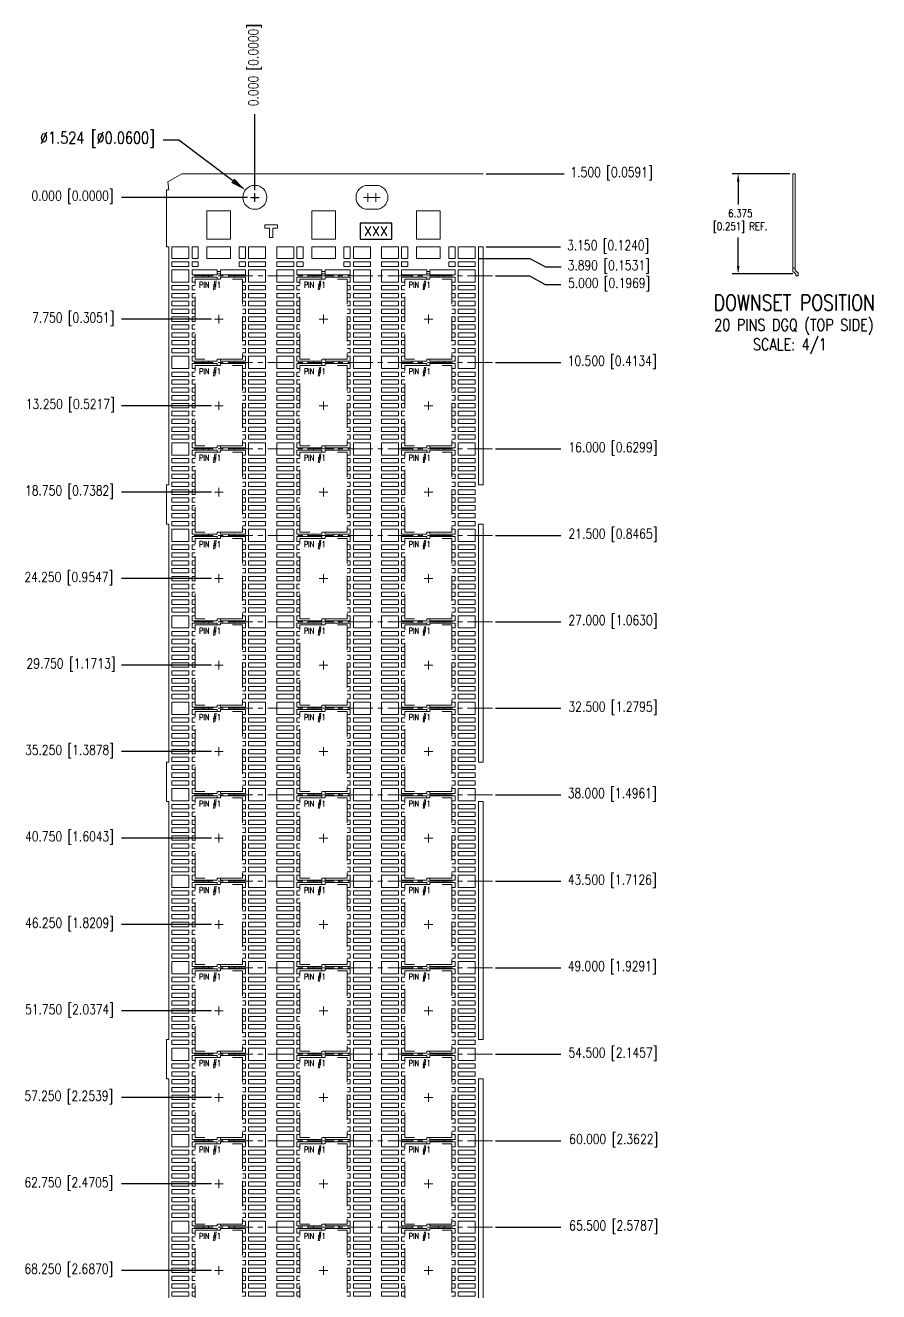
# Model space of a CAD drawing. Extents: x 55 to 548, y 49 to 535.
# Drawn here: x 54.8 to 272, y 212.5 to 534.7 of the extents above; entities that cross this region are included whole.
import ezdxf
from ezdxf.enums import TextEntityAlignment as Align

# ---------------------------------------------------------------- set-up
doc = ezdxf.new("R2010")
doc.units = 0
doc.header["$LTSCALE"] = 25.4
doc.header["$MEASUREMENT"] = 0
for name, pattern in [('CENTERX2', [4, 2.5, -0.5, 0.5, -0.5]), ('HIDDEN', [0.375, 0.25, -0.125]), ('PHANTOM2', [1.25, 0.625, -0.125, 0.125, -0.125, 0.125, -0.125])]:
    doc.linetypes.add(name, pattern=pattern)
for name, color, linetype, lineweight in [('SH-03_CENTER', 2, 'CENTERX2', 5), ('SH-03_DIM', 4, 'Continuous', 5), ('SH-03_NOTES', 3, 'Continuous', 5), ('SH-03_OBJECT', 7, 'Continuous', 5), ('SH-03_PKG', 5, 'HIDDEN', 5)]:
    doc.layers.add(name, color=color, linetype=linetype, lineweight=lineweight)
doc.layers.add('SH-03_MISC', color=6, linetype='PHANTOM2')
doc.styles.add('COMPLEX', font='COMPLEX', dxfattribs={"width": 0.8})
doc.styles.add('SIMPLEX', font='SIMPLEX.shx', dxfattribs={"width": 0.8})
doc.styles.get("Standard").update_dxf_attribs({"font": 'simplex.shx', "width": 0.82})
doc.dimstyles.get("Standard").update_dxf_attribs({"dimtxt": 3, "dimasz": 4, "dimexe": 1.5, "dimexo": 0.75, "dimgap": 1, "dimtad": 0, "dimdec": 3, "dimlfac": 0.25, "dimzin": 0, "dimdsep": 46, "dimtxsty": 'SIMPLEX', "dimcen": 0.5, "dimadec": 0, "dimazin": 0, "dimtp": 0.025, "dimtfac": 1, "dimtdec": 3, "dimtofl": 0, "dimtmove": 0, "dimatfit": 3, "dimfxl": 1, "dimtolj": 1, "dimtzin": 0, "dimarcsym": 0})

# ---------------------------------------------------------------- blocks, each defined once
blk = doc.blocks.new('*U50')
at = {"layer": 'SH-03_CENTER', "ltscale": 0.1}
blk.add_line((37.95, 0), (-37.95, 0), dxfattribs=at)
blk = doc.blocks.new('*U51')
at = {"layer": 'SH-03_CENTER', "color": 0, "linetype": 'ByBlock', "lineweight": -2, "transparency": 16777216}
for p in [(0, 330), (0, 308), (0, 286), (0, 264), (0, 242), (0, 220), (0, 198), (0, 176), (0, 154), (0, 132), (0, 110), (0, 88), (0, 66), (0, 44), (0, 22), (0, 0)]:
    blk.add_blockref('*U50', p, dxfattribs=at)
blk = doc.blocks.new('*D52')
at = {"layer": 'Defpoints', "color": 0, "transparency": 16777216}
for p in [(110.85, 492.79), (115.71, 489.11)]:
    blk.add_point(p, dxfattribs=at)
at = {"layer": 'SH-03_DIM', "color": 0, "lineweight": -2, "transparency": 16777216}
for p, q in [((89.91, 505.61), (93.91, 505.61)), ((93.91, 505.61), (107.66, 495.2)), ((112.28, 490.95), (114.28, 490.95)), ((113.28, 489.95), (113.28, 491.95))]:
    blk.add_line(p, q, dxfattribs=at)
at = {"layer": 'SH-03_DIM', "color": 0, "transparency": 16777216}
blk.add_solid([(108.06, 495.74), (107.25, 494.67), (110.85, 492.79)], dxfattribs=at)
at = {"layer": 'SH-03_DIM', "color": 0, "transparency": 16777216, "insert": (73.19, 505.61), "char_height": 3, "attachment_point": 5, "style": 'SIMPLEX'}
blk.add_mtext('\\A1;∅1.524 [∅0.0600]', dxfattribs=at)
blk = doc.blocks.new('*D53')
at = {"layer": 'Defpoints', "color": 0, "ltscale": 5, "transparency": 16777216}
for p in [(113.28, 490.95), (171.35, 478.35), (191.07, 478.35)]:
    blk.add_point(p, dxfattribs=at)
at = {"layer": 'SH-03_DIM', "color": 0, "lineweight": -2, "ltscale": 5, "transparency": 16777216}
blk.add_line((172.1, 478.35), (191.07, 478.35), dxfattribs=at)
at = {"layer": 'SH-03_DIM', "color": 0, "ltscale": 5, "transparency": 16777216, "insert": (203.17, 478.35), "char_height": 2.5, "attachment_point": 5, "style": 'SIMPLEX'}
blk.add_mtext('\\A1;3.150 [0.1240]', dxfattribs=at)
blk = doc.blocks.new('*D54')
at = {"layer": 'Defpoints', "color": 0, "ltscale": 5, "transparency": 16777216}
for p in [(171.35, 496.95), (191.96, 496.95), (113.28, 490.95)]:
    blk.add_point(p, dxfattribs=at)
at = {"layer": 'SH-03_DIM', "color": 0, "lineweight": -2, "ltscale": 5, "transparency": 16777216}
blk.add_line((172.1, 496.95), (191.96, 496.95), dxfattribs=at)
at = {"layer": 'SH-03_DIM', "color": 0, "ltscale": 5, "transparency": 16777216, "insert": (204.05, 496.95), "char_height": 2.5, "attachment_point": 5, "style": 'SIMPLEX'}
blk.add_mtext('\\A1;1.500 [0.0591]', dxfattribs=at)
blk = doc.blocks.new('*D55')
at = {"layer": 'Defpoints', "color": 0, "ltscale": 5, "transparency": 16777216}
for p in [(113.28, 512.12), (113.28, 492.06), (113.28, 490.95)]:
    blk.add_point(p, dxfattribs=at)
at = {"layer": 'SH-03_DIM', "color": 0, "lineweight": -2, "ltscale": 5, "transparency": 16777216}
blk.add_line((113.28, 492.81), (113.28, 512.12), dxfattribs=at)
at = {"layer": 'SH-03_DIM', "color": 0, "ltscale": 5, "transparency": 16777216, "insert": (113.28, 524.6), "char_height": 2.5, "attachment_point": 5, "rotation": 90, "style": 'SIMPLEX'}
blk.add_mtext('\\A1;0.000 [0.0000]', dxfattribs=at)
blk = doc.blocks.new('*D56')
at = {"layer": 'Defpoints', "color": 0, "ltscale": 5, "transparency": 16777216}
for p in [(113.28, 490.95), (171.35, 135.55), (191.96, 135.55)]:
    blk.add_point(p, dxfattribs=at)
at = {"layer": 'SH-03_DIM', "color": 0, "lineweight": -2, "ltscale": 5, "transparency": 16777216}
blk.add_line((172.1, 135.55), (191.96, 135.55), dxfattribs=at)
at = {"layer": 'SH-03_DIM', "color": 0, "ltscale": 5, "transparency": 16777216, "insert": (205.39, 135.55), "char_height": 2.5, "attachment_point": 5, "style": 'SIMPLEX'}
blk.add_mtext('\\A1;88.850 [3.4980]', dxfattribs=at)
blk = doc.blocks.new('*D57')
at = {"layer": 'Defpoints', "color": 0, "ltscale": 5, "transparency": 16777216}
for p in [(113.28, 490.95), (117.41, 121.85), (117.41, 105.39)]:
    blk.add_point(p, dxfattribs=at)
at = {"layer": 'SH-03_DIM', "color": 0, "lineweight": -2, "ltscale": 5, "transparency": 16777216}
blk.add_line((117.41, 121.1), (117.41, 105.39), dxfattribs=at)
at = {"layer": 'SH-03_DIM', "color": 0, "ltscale": 5, "transparency": 16777216, "insert": (117.41, 93.11), "char_height": 2.5, "attachment_point": 5, "rotation": 90, "style": 'SIMPLEX'}
blk.add_mtext('\\A1;1.034 [0.0407]', dxfattribs=at)
blk = doc.blocks.new('*D58')
at = {"layer": 'Defpoints', "color": 0, "ltscale": 5, "transparency": 16777216}
for p in [(113.28, 490.95), (170.75, 121.85), (170.75, 105.39)]:
    blk.add_point(p, dxfattribs=at)
at = {"layer": 'SH-03_DIM', "color": 0, "lineweight": -2, "ltscale": 5, "transparency": 16777216}
blk.add_line((170.75, 121.1), (170.75, 105.39), dxfattribs=at)
at = {"layer": 'SH-03_DIM', "color": 0, "ltscale": 5, "transparency": 16777216, "insert": (170.75, 92.15), "char_height": 2.5, "attachment_point": 5, "rotation": 90, "style": 'SIMPLEX'}
blk.add_mtext('\\A1;14.368 [0.5656]', dxfattribs=at)
blk = doc.blocks.new('*D59')
at = {"layer": 'Defpoints', "color": 0, "ltscale": 5, "transparency": 16777216}
for p in [(113.28, 490.95), (79.33, 122.95), (116.31, 122.95)]:
    blk.add_point(p, dxfattribs=at)
at = {"layer": 'SH-03_DIM', "color": 0, "lineweight": -2, "ltscale": 5, "transparency": 16777216}
blk.add_line((115.56, 122.95), (79.33, 122.95), dxfattribs=at)
at = {"layer": 'SH-03_DIM', "color": 0, "ltscale": 5, "transparency": 16777216, "insert": (65.91, 122.95), "char_height": 2.5, "attachment_point": 5, "style": 'SIMPLEX'}
blk.add_mtext('\\A1;92.000 [3.6220]', dxfattribs=at)
blk = doc.blocks.new('*D60')
at = {"layer": 'Defpoints', "color": 0, "ltscale": 5, "transparency": 16777216}
for p in [(79.33, 490.95), (112.17, 490.95), (113.28, 490.95)]:
    blk.add_point(p, dxfattribs=at)
at = {"layer": 'SH-03_DIM', "color": 0, "lineweight": -2, "ltscale": 5, "transparency": 16777216}
blk.add_line((111.42, 490.95), (79.33, 490.95), dxfattribs=at)
at = {"layer": 'SH-03_DIM', "color": 0, "ltscale": 5, "transparency": 16777216, "insert": (66.86, 490.95), "char_height": 2.5, "attachment_point": 5, "style": 'SIMPLEX'}
blk.add_mtext('\\A1;0.000 [0.0000]', dxfattribs=at)
blk = doc.blocks.new('*D61')
at = {"layer": 'Defpoints', "color": 0, "ltscale": 5, "transparency": 16777216}
for p in [(113.28, 490.95), (144.08, 121.85), (144.08, 105.39)]:
    blk.add_point(p, dxfattribs=at)
at = {"layer": 'SH-03_DIM', "color": 0, "lineweight": -2, "ltscale": 5, "transparency": 16777216}
blk.add_line((144.08, 121.1), (144.08, 105.39), dxfattribs=at)
at = {"layer": 'SH-03_DIM', "color": 0, "ltscale": 5, "transparency": 16777216, "insert": (144.08, 93.11), "char_height": 2.5, "attachment_point": 5, "rotation": 90, "style": 'SIMPLEX'}
blk.add_mtext('\\A1;7.701 [0.3032]', dxfattribs=at)
blk = doc.blocks.new('*D62')
at = {"layer": 'Defpoints', "color": 0, "ltscale": 5, "transparency": 16777216}
for p in [(113.28, 490.95), (169.35, 475.39), (191.22, 473.25)]:
    blk.add_point(p, dxfattribs=at)
at = {"layer": 'SH-03_DIM', "color": 0, "lineweight": -2, "ltscale": 5, "transparency": 16777216}
for p, q in [((170.1, 475.39), (183.22, 475.39)), ((183.22, 475.39), (187.22, 473.25)), ((187.22, 473.25), (191.22, 473.25))]:
    blk.add_line(p, q, dxfattribs=at)
at = {"layer": 'SH-03_DIM', "color": 0, "ltscale": 5, "transparency": 16777216, "insert": (203.31, 473.25), "char_height": 2.5, "attachment_point": 5, "style": 'SIMPLEX'}
blk.add_mtext('\\A1;3.890 [0.1531]', dxfattribs=at)
blk = doc.blocks.new('*U46')
at = {"layer": 'SH-03_OBJECT'}
blk.add_lwpolyline([(-0.6, -30.28), (0.6, -30.28), (0.6, 30.28), (-0.6, 30.28)], close=True, dxfattribs=at)
blk = doc.blocks.new('*U47')
at = {"layer": 'SH-03_OBJECT', "color": 0, "linetype": 'ByBlock', "lineweight": -2, "transparency": 16777216}
for p in [(0, 282.24), (0, 211.68), (0, 141.12), (0, 70.56), (0, 0)]:
    blk.add_blockref('*U46', p, dxfattribs=at)
blk = doc.blocks.new('*U48')
at = {"layer": 'SH-03_OBJECT'}
for p, q in [((-0.4, 160.5), (0.4, 160.5)), ((-0.4, 159.9), (0.4, 159.9)), ((-0.4, -171.1), (0.4, -171.1)), ((-0.4, -171.7), (0.4, -171.7))]:
    blk.add_line(p, q, dxfattribs=at)
for points in [[(3, 176), (-3, 176), (-3, 168.8), (3, 168.8)], [(-11.93, 166.8), (-7.6, 166.8), (-7.6, 163.84), (-11.93, 163.84)], [(-6.8, 163.84), (-5.2, 163.84), (-5.2, 166.8), (-6.8, 166.8)], [(-3, 166.8), (3, 166.8), (3, 163.84), (-3, 163.84)], [(6.8, 163.84), (5.2, 163.84), (5.2, 166.8), (6.8, 166.8)], [(11.93, 166.8), (7.6, 166.8), (7.6, 163.84), (11.93, 163.84)], [(-11.93, 162.96), (-7.6, 162.96), (-7.6, 161.84), (-11.93, 161.84)], [(-6.8, 161.84), (-5.2, 161.84), (-5.2, 162.96), (-6.8, 162.96)], [(6.8, 161.84), (5.2, 161.84), (5.2, 162.96), (6.8, 162.96)], [(11.93, 162.96), (7.6, 162.96), (7.6, 161.84), (11.93, 161.84)], [(-6.8, 160.96), (-0.4, 160.96), (-0.4, 159.7), (-6.8, 159.7)], [(6.8, 160.96), (0.4, 160.96), (0.4, 159.7), (6.8, 159.7)], [(-7.6, -173.04), (-11.93, -173.04), (-11.93, -176), (-7.6, -176)], [(-6.8, -172.16), (-0.4, -172.16), (-0.4, -170.9), (-6.8, -170.9)], [(-6.8, -173.04), (-5.2, -173.04), (-5.2, -176), (-6.8, -176)], [(-3.2, -173.04), (3.2, -173.04), (3.2, -176), (-3.2, -176)], [(6.8, -172.16), (0.4, -172.16), (0.4, -170.9), (6.8, -170.9)], [(6.8, -173.04), (5.2, -173.04), (5.2, -176), (6.8, -176)], [(7.6, -173.04), (11.93, -173.04), (11.93, -176), (7.6, -176)], [(-3, -177.2), (3, -177.2), (3, -179.6), (-3, -179.6)]]:
    blk.add_lwpolyline(points, close=True, dxfattribs=at)
for points in [[(-7.6, 159.4), (-7.6, 160.96), (-11.93, 160.96), (-11.93, 159.4)], [(7.6, 159.4), (7.6, 160.96), (11.93, 160.96), (11.93, 159.4)], [(-7.6, -170.6), (-7.6, -172.16), (-11.93, -172.16), (-11.93, -170.6)], [(7.6, -170.6), (7.6, -172.16), (11.93, -172.16), (11.93, -170.6)]]:
    blk.add_lwpolyline(points, dxfattribs=at)
blk = doc.blocks.new('*U49')
at = {"layer": 'SH-03_OBJECT', "color": 0, "linetype": 'ByBlock', "lineweight": -2, "transparency": 16777216}
for p in [(0, 0), (26.668, 0), (53.336, 0)]:
    blk.add_blockref('*U48', p, dxfattribs=at)
blk = doc.blocks.new('*D63')
at = {"layer": 'Defpoints', "color": 0, "ltscale": 5, "transparency": 16777216}
for p in [(113.28, 490.95), (173.75, 140.95), (191.15, 140.95)]:
    blk.add_point(p, dxfattribs=at)
at = {"layer": 'SH-03_DIM', "color": 0, "lineweight": -2, "ltscale": 5, "transparency": 16777216}
blk.add_line((174.5, 140.95), (191.15, 140.95), dxfattribs=at)
at = {"layer": 'SH-03_DIM', "color": 0, "ltscale": 5, "transparency": 16777216, "insert": (204.58, 140.95), "char_height": 2.5, "attachment_point": 5, "style": 'SIMPLEX'}
blk.add_mtext('\\A1;87.500 [3.4449]', dxfattribs=at)
blk = doc.blocks.new('*D64')
at = {"layer": 'Defpoints', "color": 0, "ltscale": 5, "transparency": 16777216}
for p in [(113.28, 490.95), (173.75, 448.95), (191.15, 448.95)]:
    blk.add_point(p, dxfattribs=at)
at = {"layer": 'SH-03_DIM', "color": 0, "lineweight": -2, "ltscale": 5, "transparency": 16777216}
blk.add_line((174.5, 448.95), (191.15, 448.95), dxfattribs=at)
at = {"layer": 'SH-03_DIM', "color": 0, "ltscale": 5, "transparency": 16777216, "insert": (204.2, 448.95), "char_height": 2.5, "attachment_point": 5, "style": 'SIMPLEX'}
blk.add_mtext('\\A1;10.500 [0.4134]', dxfattribs=at)
blk = doc.blocks.new('*D65')
at = {"layer": 'Defpoints', "color": 0, "ltscale": 5, "transparency": 16777216}
for p in [(113.28, 490.95), (173.75, 470.95), (191.15, 468.75)]:
    blk.add_point(p, dxfattribs=at)
at = {"layer": 'SH-03_DIM', "color": 0, "lineweight": -2, "ltscale": 5, "transparency": 16777216}
for p, q in [((174.5, 470.95), (183.15, 470.95)), ((183.15, 470.95), (187.15, 468.75)), ((187.15, 468.75), (191.15, 468.75))]:
    blk.add_line(p, q, dxfattribs=at)
at = {"layer": 'SH-03_DIM', "color": 0, "ltscale": 5, "transparency": 16777216, "insert": (203.44, 468.75), "char_height": 2.5, "attachment_point": 5, "style": 'SIMPLEX'}
blk.add_mtext('\\A1;5.000 [0.1969]', dxfattribs=at)
blk = doc.blocks.new('*D66')
at = {"layer": 'Defpoints', "color": 0, "ltscale": 5, "transparency": 16777216}
for p in [(113.28, 490.95), (79.33, 415.95), (102.97, 415.95)]:
    blk.add_point(p, dxfattribs=at)
at = {"layer": 'SH-03_DIM', "color": 0, "lineweight": -2, "ltscale": 5, "transparency": 16777216}
blk.add_line((102.22, 415.95), (79.33, 415.95), dxfattribs=at)
at = {"layer": 'SH-03_DIM', "color": 0, "ltscale": 5, "transparency": 16777216, "insert": (66.1, 415.95), "char_height": 2.5, "attachment_point": 5, "style": 'SIMPLEX'}
blk.add_mtext('\\A1;18.750 [0.7382]', dxfattribs=at)
blk = doc.blocks.new('*D67')
at = {"layer": 'Defpoints', "color": 0, "ltscale": 5, "transparency": 16777216}
for p in [(113.28, 490.95), (79.33, 437.95), (102.97, 437.95)]:
    blk.add_point(p, dxfattribs=at)
at = {"layer": 'SH-03_DIM', "color": 0, "lineweight": -2, "ltscale": 5, "transparency": 16777216}
blk.add_line((102.22, 437.95), (79.33, 437.95), dxfattribs=at)
at = {"layer": 'SH-03_DIM', "color": 0, "ltscale": 5, "transparency": 16777216, "insert": (66.29, 437.95), "char_height": 2.5, "attachment_point": 5, "style": 'SIMPLEX'}
blk.add_mtext('\\A1;13.250 [0.5217]', dxfattribs=at)
blk = doc.blocks.new('*D68')
at = {"layer": 'Defpoints', "color": 0, "ltscale": 5, "transparency": 16777216}
for p in [(113.28, 490.95), (79.33, 459.95), (102.97, 459.95)]:
    blk.add_point(p, dxfattribs=at)
at = {"layer": 'SH-03_DIM', "color": 0, "lineweight": -2, "ltscale": 5, "transparency": 16777216}
blk.add_line((102.22, 459.95), (79.33, 459.95), dxfattribs=at)
at = {"layer": 'SH-03_DIM', "color": 0, "ltscale": 5, "transparency": 16777216, "insert": (67.05, 459.95), "char_height": 2.5, "attachment_point": 5, "style": 'SIMPLEX'}
blk.add_mtext('\\A1;7.750 [0.3051]', dxfattribs=at)
blk = doc.blocks.new('*D70')
at = {"layer": 'Defpoints', "color": 0, "ltscale": 5, "transparency": 16777216}
for p in [(250.15, 496.95), (236.25, 471.45), (250.95, 471.45)]:
    blk.add_point(p, dxfattribs=at)
at = {"layer": 'SH-03_DIM', "color": 0, "lineweight": -2, "ltscale": 5, "transparency": 16777216}
for p, q in [((249.4, 496.95), (234.75, 496.95)), ((236.25, 494.95), (236.25, 489.09)), ((236.25, 473.45), (236.25, 480.71)), ((250.2, 471.45), (234.75, 471.45))]:
    blk.add_line(p, q, dxfattribs=at)
at = {"layer": 'SH-03_DIM', "color": 0, "ltscale": 5, "transparency": 16777216}
for points in [[(235.91, 494.95), (236.58, 494.95), (236.25, 496.95)], [(235.91, 473.45), (236.58, 473.45), (236.25, 471.45)]]:
    blk.add_solid(points, dxfattribs=at)
at = {"layer": 'SH-03_DIM', "color": 0, "ltscale": 5, "transparency": 16777216, "insert": (236.25, 484.9), "char_height": 2, "attachment_point": 5, "style": 'SIMPLEX'}
blk.add_mtext('\\A1; 6.375\\P [0.251] REF. ', dxfattribs=at)
blk = doc.blocks.new('*U73')
at = {"layer": 'SH-03_OBJECT'}
for points in [[(-7.6, -0.56), (-11.93, -0.56), (-11.93, 0.56), (-7.6, 0.56)], [(7.6, -0.56), (11.93, -0.56), (11.93, 0.56), (7.6, 0.56)]]:
    blk.add_lwpolyline(points, close=True, dxfattribs=at)
for points in [[(-6, -0.56), (-6.8, -0.56), (-6.8, 0.56), (-6, 0.56)], [(6, -0.56), (6.8, -0.56), (6.8, 0.56), (6, 0.56)]]:
    blk.add_lwpolyline(points, dxfattribs=at)
blk = doc.blocks.new('*U74')
at = {"layer": 'SH-03_OBJECT', "color": 0, "linetype": 'ByBlock', "lineweight": -2, "transparency": 16777216}
for p in [(0, 0), (0, -2), (0, -4), (0, -6), (0, -8), (0, -10), (0, -12), (0, -14), (0, -16)]:
    blk.add_blockref('*U73', p, dxfattribs=at)
blk = doc.blocks.new('*U71')
at = {"layer": 'SH-03_CENTER'}
for p, q in [((1.1, 0), (-1.1, 0)), ((0, 1.1), (0, -1.1))]:
    blk.add_line(p, q, dxfattribs=at)
at = {"layer": 'SH-03_OBJECT'}
for p, q in [((-3.99, 11.3), (-3.99, 10.7)), ((-2.6, 11.3), (-2.6, 10.7)), ((2.6, 11.3), (2.6, 10.7)), ((3.99, 11.3), (3.99, 10.7)), ((-3.99, -11.3), (-3.99, -10.7)), ((-2.6, -11.3), (-2.6, -10.7)), ((2.6, -11.3), (2.6, -10.7)), ((3.99, -11.3), (3.99, -10.7))]:
    blk.add_line(p, q, dxfattribs=at)
for points in [[(-11.93, 11), (-11.93, 9.44), (-7.6, 9.44), (-7.6, 11)], [(-6, 9.44), (-6.8, 9.44), (-6.8, 10.7), (-0.4, 10.7), (-0.4, 10.2)], [(6, 9.44), (6.8, 9.44), (6.8, 10.7), (0.4, 10.7), (0.4, 10.2)], [(11.93, 11), (11.93, 9.44), (7.6, 9.44), (7.6, 11)], [(-11.93, -11), (-11.93, -9.44), (-7.6, -9.44), (-7.6, -11)], [(-6, -9.44), (-6.8, -9.44), (-6.8, -10.7), (-0.4, -10.7), (-0.4, -10.2)], [(6, -9.44), (6.8, -9.44), (6.8, -10.7), (0.4, -10.7), (0.4, -10.2)], [(11.93, -11), (11.93, -9.44), (7.6, -9.44), (7.6, -11)]]:
    blk.add_lwpolyline(points, dxfattribs=at)
at = {"layer": 'SH-03_PKG'}
blk.add_lwpolyline([(-6, 10.2), (6, 10.2), (6, -10.2), (-6, -10.2)], close=True, dxfattribs=at)
at = {"layer": 'SH-03_OBJECT'}
blk.add_blockref('*U74', (0, 8), dxfattribs=at)
at = {"layer": 'SH-03_NOTES', "width": 0.8}
blk.add_text('PIN #1', height=1.5, dxfattribs=at).set_placement((-5, 7.99))
blk = doc.blocks.new('*U72')
at = {"layer": 'SH-03_OBJECT', "color": 0, "linetype": 'ByBlock', "lineweight": -2, "transparency": 16777216}
for p in [(0, 0), (26.668, 0), (53.336, 0), (0, -22), (26.668, -22), (53.336, -22), (0, -44), (26.668, -44), (53.336, -44), (0, -66), (26.668, -66), (53.336, -66), (0, -88), (26.668, -88), (53.336, -88), (0, -110), (26.668, -110), (53.336, -110), (0, -132), (26.668, -132), (53.336, -132), (0, -154), (26.668, -154), (53.336, -154), (0, -176), (26.668, -176), (53.336, -176), (0, -198), (26.668, -198), (53.336, -198), (0, -220), (26.668, -220), (53.336, -220), (0, -242), (26.668, -242), (53.336, -242), (0, -264), (26.668, -264), (53.336, -264), (0, -286), (26.668, -286), (53.336, -286), (0, -308), (26.668, -308), (53.336, -308)]:
    blk.add_blockref('*U71', p, dxfattribs=at)
blk = doc.blocks.new('*D75')
at = {"layer": 'Defpoints', "color": 0, "ltscale": 5, "transparency": 16777216}
for p in [(113.28, 490.95), (79.33, 349.95), (102.97, 349.95)]:
    blk.add_point(p, dxfattribs=at)
at = {"layer": 'SH-03_DIM', "color": 0, "lineweight": -2, "ltscale": 5, "transparency": 16777216}
blk.add_line((102.22, 349.95), (79.33, 349.95), dxfattribs=at)
at = {"layer": 'SH-03_DIM', "color": 0, "ltscale": 5, "transparency": 16777216, "insert": (66.1, 349.95), "char_height": 2.5, "attachment_point": 5, "style": 'SIMPLEX'}
blk.add_mtext('\\A1;35.250 [1.3878]', dxfattribs=at)
blk = doc.blocks.new('*D76')
at = {"layer": 'Defpoints', "color": 0, "ltscale": 5, "transparency": 16777216}
for p in [(113.28, 490.95), (79.33, 371.95), (102.97, 371.95)]:
    blk.add_point(p, dxfattribs=at)
at = {"layer": 'SH-03_DIM', "color": 0, "lineweight": -2, "ltscale": 5, "transparency": 16777216}
blk.add_line((102.22, 371.95), (79.33, 371.95), dxfattribs=at)
at = {"layer": 'SH-03_DIM', "color": 0, "ltscale": 5, "transparency": 16777216, "insert": (66.48, 371.95), "char_height": 2.5, "attachment_point": 5, "style": 'SIMPLEX'}
blk.add_mtext('\\A1;29.750 [1.1713]', dxfattribs=at)
blk = doc.blocks.new('*D77')
at = {"layer": 'Defpoints', "color": 0, "ltscale": 5, "transparency": 16777216}
for p in [(113.28, 490.95), (79.33, 393.95), (102.97, 393.95)]:
    blk.add_point(p, dxfattribs=at)
at = {"layer": 'SH-03_DIM', "color": 0, "lineweight": -2, "ltscale": 5, "transparency": 16777216}
blk.add_line((102.22, 393.95), (79.33, 393.95), dxfattribs=at)
at = {"layer": 'SH-03_DIM', "color": 0, "ltscale": 5, "transparency": 16777216, "insert": (65.91, 393.95), "char_height": 2.5, "attachment_point": 5, "style": 'SIMPLEX'}
blk.add_mtext('\\A1;24.250 [0.9547]', dxfattribs=at)
blk = doc.blocks.new('*D78')
at = {"layer": 'Defpoints', "color": 0, "ltscale": 5, "transparency": 16777216}
for p in [(113.28, 490.95), (79.33, 283.95), (102.97, 283.95)]:
    blk.add_point(p, dxfattribs=at)
at = {"layer": 'SH-03_DIM', "color": 0, "lineweight": -2, "ltscale": 5, "transparency": 16777216}
blk.add_line((102.22, 283.95), (79.33, 283.95), dxfattribs=at)
at = {"layer": 'SH-03_DIM', "color": 0, "ltscale": 5, "transparency": 16777216, "insert": (66.1, 283.95), "char_height": 2.5, "attachment_point": 5, "style": 'SIMPLEX'}
blk.add_mtext('\\A1;51.750 [2.0374]', dxfattribs=at)
blk = doc.blocks.new('*D79')
at = {"layer": 'Defpoints', "color": 0, "ltscale": 5, "transparency": 16777216}
for p in [(113.28, 490.95), (79.33, 305.95), (102.97, 305.95)]:
    blk.add_point(p, dxfattribs=at)
at = {"layer": 'SH-03_DIM', "color": 0, "lineweight": -2, "ltscale": 5, "transparency": 16777216}
blk.add_line((102.22, 305.95), (79.33, 305.95), dxfattribs=at)
at = {"layer": 'SH-03_DIM', "color": 0, "ltscale": 5, "transparency": 16777216, "insert": (66.1, 305.95), "char_height": 2.5, "attachment_point": 5, "style": 'SIMPLEX'}
blk.add_mtext('\\A1;46.250 [1.8209]', dxfattribs=at)
blk = doc.blocks.new('*D80')
at = {"layer": 'Defpoints', "color": 0, "ltscale": 5, "transparency": 16777216}
for p in [(113.28, 490.95), (79.33, 327.95), (102.97, 327.95)]:
    blk.add_point(p, dxfattribs=at)
at = {"layer": 'SH-03_DIM', "color": 0, "lineweight": -2, "ltscale": 5, "transparency": 16777216}
blk.add_line((102.22, 327.95), (79.33, 327.95), dxfattribs=at)
at = {"layer": 'SH-03_DIM', "color": 0, "ltscale": 5, "transparency": 16777216, "insert": (66.1, 327.95), "char_height": 2.5, "attachment_point": 5, "style": 'SIMPLEX'}
blk.add_mtext('\\A1;40.750 [1.6043]', dxfattribs=at)
blk = doc.blocks.new('*D81')
at = {"layer": 'Defpoints', "color": 0, "ltscale": 5, "transparency": 16777216}
for p in [(113.28, 490.95), (79.33, 217.95), (102.97, 217.95)]:
    blk.add_point(p, dxfattribs=at)
at = {"layer": 'SH-03_DIM', "color": 0, "lineweight": -2, "ltscale": 5, "transparency": 16777216}
blk.add_line((102.22, 217.95), (79.33, 217.95), dxfattribs=at)
at = {"layer": 'SH-03_DIM', "color": 0, "ltscale": 5, "transparency": 16777216, "insert": (65.91, 217.95), "char_height": 2.5, "attachment_point": 5, "style": 'SIMPLEX'}
blk.add_mtext('\\A1;68.250 [2.6870]', dxfattribs=at)
blk = doc.blocks.new('*D82')
at = {"layer": 'Defpoints', "color": 0, "ltscale": 5, "transparency": 16777216}
for p in [(113.28, 490.95), (79.33, 239.95), (102.97, 239.95)]:
    blk.add_point(p, dxfattribs=at)
at = {"layer": 'SH-03_DIM', "color": 0, "lineweight": -2, "ltscale": 5, "transparency": 16777216}
blk.add_line((102.22, 239.95), (79.33, 239.95), dxfattribs=at)
at = {"layer": 'SH-03_DIM', "color": 0, "ltscale": 5, "transparency": 16777216, "insert": (65.91, 239.95), "char_height": 2.5, "attachment_point": 5, "style": 'SIMPLEX'}
blk.add_mtext('\\A1;62.750 [2.4705]', dxfattribs=at)
blk = doc.blocks.new('*D83')
at = {"layer": 'Defpoints', "color": 0, "ltscale": 5, "transparency": 16777216}
for p in [(113.28, 490.95), (79.33, 261.95), (102.97, 261.95)]:
    blk.add_point(p, dxfattribs=at)
at = {"layer": 'SH-03_DIM', "color": 0, "lineweight": -2, "ltscale": 5, "transparency": 16777216}
blk.add_line((102.22, 261.95), (79.33, 261.95), dxfattribs=at)
at = {"layer": 'SH-03_DIM', "color": 0, "ltscale": 5, "transparency": 16777216, "insert": (65.91, 261.95), "char_height": 2.5, "attachment_point": 5, "style": 'SIMPLEX'}
blk.add_mtext('\\A1;57.250 [2.2539]', dxfattribs=at)
blk = doc.blocks.new('*D84')
at = {"layer": 'Defpoints', "color": 0, "ltscale": 5, "transparency": 16777216}
for p in [(113.28, 490.95), (79.33, 151.95), (102.97, 151.95)]:
    blk.add_point(p, dxfattribs=at)
at = {"layer": 'SH-03_DIM', "color": 0, "lineweight": -2, "ltscale": 5, "transparency": 16777216}
blk.add_line((102.22, 151.95), (79.33, 151.95), dxfattribs=at)
at = {"layer": 'SH-03_DIM', "color": 0, "ltscale": 5, "transparency": 16777216, "insert": (65.91, 151.95), "char_height": 2.5, "attachment_point": 5, "style": 'SIMPLEX'}
blk.add_mtext('\\A1;84.750 [3.3366]', dxfattribs=at)
blk = doc.blocks.new('*D85')
at = {"layer": 'Defpoints', "color": 0, "ltscale": 5, "transparency": 16777216}
for p in [(113.28, 490.95), (79.33, 173.95), (102.97, 173.95)]:
    blk.add_point(p, dxfattribs=at)
at = {"layer": 'SH-03_DIM', "color": 0, "lineweight": -2, "ltscale": 5, "transparency": 16777216}
blk.add_line((102.22, 173.95), (79.33, 173.95), dxfattribs=at)
at = {"layer": 'SH-03_DIM', "color": 0, "ltscale": 5, "transparency": 16777216, "insert": (66.29, 173.95), "char_height": 2.5, "attachment_point": 5, "style": 'SIMPLEX'}
blk.add_mtext('\\A1;79.250 [3.1201]', dxfattribs=at)
blk = doc.blocks.new('*D86')
at = {"layer": 'Defpoints', "color": 0, "ltscale": 5, "transparency": 16777216}
for p in [(113.28, 490.95), (79.33, 195.95), (102.97, 195.95)]:
    blk.add_point(p, dxfattribs=at)
at = {"layer": 'SH-03_DIM', "color": 0, "lineweight": -2, "ltscale": 5, "transparency": 16777216}
blk.add_line((102.22, 195.95), (79.33, 195.95), dxfattribs=at)
at = {"layer": 'SH-03_DIM', "color": 0, "ltscale": 5, "transparency": 16777216, "insert": (65.91, 195.95), "char_height": 2.5, "attachment_point": 5, "style": 'SIMPLEX'}
blk.add_mtext('\\A1;73.750 [2.9035]', dxfattribs=at)
blk = doc.blocks.new('*D87')
at = {"layer": 'Defpoints', "color": 0, "ltscale": 5, "transparency": 16777216}
for p in [(113.28, 490.95), (173.75, 426.95), (191.15, 426.95)]:
    blk.add_point(p, dxfattribs=at)
at = {"layer": 'SH-03_DIM', "color": 0, "lineweight": -2, "ltscale": 5, "transparency": 16777216}
blk.add_line((174.5, 426.95), (191.15, 426.95), dxfattribs=at)
at = {"layer": 'SH-03_DIM', "color": 0, "ltscale": 5, "transparency": 16777216, "insert": (204.39, 426.95), "char_height": 2.5, "attachment_point": 5, "style": 'SIMPLEX'}
blk.add_mtext('\\A1;16.000 [0.6299]', dxfattribs=at)
blk = doc.blocks.new('*D88')
at = {"layer": 'Defpoints', "color": 0, "ltscale": 5, "transparency": 16777216}
for p in [(113.28, 490.95), (173.75, 404.95), (191.15, 404.95)]:
    blk.add_point(p, dxfattribs=at)
at = {"layer": 'SH-03_DIM', "color": 0, "lineweight": -2, "ltscale": 5, "transparency": 16777216}
blk.add_line((174.5, 404.95), (191.15, 404.95), dxfattribs=at)
at = {"layer": 'SH-03_DIM', "color": 0, "ltscale": 5, "transparency": 16777216, "insert": (204.39, 404.95), "char_height": 2.5, "attachment_point": 5, "style": 'SIMPLEX'}
blk.add_mtext('\\A1;21.500 [0.8465]', dxfattribs=at)
blk = doc.blocks.new('*D89')
at = {"layer": 'Defpoints', "color": 0, "ltscale": 5, "transparency": 16777216}
for p in [(113.28, 490.95), (173.75, 382.95), (191.15, 382.95)]:
    blk.add_point(p, dxfattribs=at)
at = {"layer": 'SH-03_DIM', "color": 0, "lineweight": -2, "ltscale": 5, "transparency": 16777216}
blk.add_line((174.5, 382.95), (191.15, 382.95), dxfattribs=at)
at = {"layer": 'SH-03_DIM', "color": 0, "ltscale": 5, "transparency": 16777216, "insert": (204.39, 382.95), "char_height": 2.5, "attachment_point": 5, "style": 'SIMPLEX'}
blk.add_mtext('\\A1;27.000 [1.0630]', dxfattribs=at)
blk = doc.blocks.new('*D90')
at = {"layer": 'Defpoints', "color": 0, "ltscale": 5, "transparency": 16777216}
for p in [(113.28, 490.95), (173.75, 360.95), (191.15, 360.95)]:
    blk.add_point(p, dxfattribs=at)
at = {"layer": 'SH-03_DIM', "color": 0, "lineweight": -2, "ltscale": 5, "transparency": 16777216}
blk.add_line((174.5, 360.95), (191.15, 360.95), dxfattribs=at)
at = {"layer": 'SH-03_DIM', "color": 0, "ltscale": 5, "transparency": 16777216, "insert": (204.39, 360.95), "char_height": 2.5, "attachment_point": 5, "style": 'SIMPLEX'}
blk.add_mtext('\\A1;32.500 [1.2795]', dxfattribs=at)
blk = doc.blocks.new('*D91')
at = {"layer": 'Defpoints', "color": 0, "ltscale": 5, "transparency": 16777216}
for p in [(113.28, 490.95), (173.75, 338.95), (191.15, 338.95)]:
    blk.add_point(p, dxfattribs=at)
at = {"layer": 'SH-03_DIM', "color": 0, "lineweight": -2, "ltscale": 5, "transparency": 16777216}
blk.add_line((174.5, 338.95), (191.15, 338.95), dxfattribs=at)
at = {"layer": 'SH-03_DIM', "color": 0, "ltscale": 5, "transparency": 16777216, "insert": (204.2, 338.95), "char_height": 2.5, "attachment_point": 5, "style": 'SIMPLEX'}
blk.add_mtext('\\A1;38.000 [1.4961]', dxfattribs=at)
blk = doc.blocks.new('*D92')
at = {"layer": 'Defpoints', "color": 0, "ltscale": 5, "transparency": 16777216}
for p in [(113.28, 490.95), (173.75, 316.95), (191.15, 316.95)]:
    blk.add_point(p, dxfattribs=at)
at = {"layer": 'SH-03_DIM', "color": 0, "lineweight": -2, "ltscale": 5, "transparency": 16777216}
blk.add_line((174.5, 316.95), (191.15, 316.95), dxfattribs=at)
at = {"layer": 'SH-03_DIM', "color": 0, "ltscale": 5, "transparency": 16777216, "insert": (204.2, 316.95), "char_height": 2.5, "attachment_point": 5, "style": 'SIMPLEX'}
blk.add_mtext('\\A1;43.500 [1.7126]', dxfattribs=at)
blk = doc.blocks.new('*D93')
at = {"layer": 'Defpoints', "color": 0, "ltscale": 5, "transparency": 16777216}
for p in [(113.28, 490.95), (173.75, 294.95), (191.15, 294.95)]:
    blk.add_point(p, dxfattribs=at)
at = {"layer": 'SH-03_DIM', "color": 0, "lineweight": -2, "ltscale": 5, "transparency": 16777216}
blk.add_line((174.5, 294.95), (191.15, 294.95), dxfattribs=at)
at = {"layer": 'SH-03_DIM', "color": 0, "ltscale": 5, "transparency": 16777216, "insert": (204.2, 294.95), "char_height": 2.5, "attachment_point": 5, "style": 'SIMPLEX'}
blk.add_mtext('\\A1;49.000 [1.9291]', dxfattribs=at)
blk = doc.blocks.new('*D94')
at = {"layer": 'Defpoints', "color": 0, "ltscale": 5, "transparency": 16777216}
for p in [(113.28, 490.95), (173.75, 272.95), (191.15, 272.95)]:
    blk.add_point(p, dxfattribs=at)
at = {"layer": 'SH-03_DIM', "color": 0, "lineweight": -2, "ltscale": 5, "transparency": 16777216}
blk.add_line((174.5, 272.95), (191.15, 272.95), dxfattribs=at)
at = {"layer": 'SH-03_DIM', "color": 0, "ltscale": 5, "transparency": 16777216, "insert": (204.39, 272.95), "char_height": 2.5, "attachment_point": 5, "style": 'SIMPLEX'}
blk.add_mtext('\\A1;54.500 [2.1457]', dxfattribs=at)
blk = doc.blocks.new('*D95')
at = {"layer": 'Defpoints', "color": 0, "ltscale": 5, "transparency": 16777216}
for p in [(113.28, 490.95), (173.75, 250.95), (191.15, 250.95)]:
    blk.add_point(p, dxfattribs=at)
at = {"layer": 'SH-03_DIM', "color": 0, "lineweight": -2, "ltscale": 5, "transparency": 16777216}
blk.add_line((174.5, 250.95), (191.15, 250.95), dxfattribs=at)
at = {"layer": 'SH-03_DIM', "color": 0, "ltscale": 5, "transparency": 16777216, "insert": (204.58, 250.95), "char_height": 2.5, "attachment_point": 5, "style": 'SIMPLEX'}
blk.add_mtext('\\A1;60.000 [2.3622]', dxfattribs=at)
blk = doc.blocks.new('*D96')
at = {"layer": 'Defpoints', "color": 0, "ltscale": 5, "transparency": 16777216}
for p in [(113.28, 490.95), (173.75, 228.95), (191.15, 228.95)]:
    blk.add_point(p, dxfattribs=at)
at = {"layer": 'SH-03_DIM', "color": 0, "lineweight": -2, "ltscale": 5, "transparency": 16777216}
blk.add_line((174.5, 228.95), (191.15, 228.95), dxfattribs=at)
at = {"layer": 'SH-03_DIM', "color": 0, "ltscale": 5, "transparency": 16777216, "insert": (204.58, 228.95), "char_height": 2.5, "attachment_point": 5, "style": 'SIMPLEX'}
blk.add_mtext('\\A1;65.500 [2.5787]', dxfattribs=at)
blk = doc.blocks.new('*D97')
at = {"layer": 'Defpoints', "color": 0, "ltscale": 5, "transparency": 16777216}
for p in [(113.28, 490.95), (173.75, 206.95), (191.15, 206.95)]:
    blk.add_point(p, dxfattribs=at)
at = {"layer": 'SH-03_DIM', "color": 0, "lineweight": -2, "ltscale": 5, "transparency": 16777216}
blk.add_line((174.5, 206.95), (191.15, 206.95), dxfattribs=at)
at = {"layer": 'SH-03_DIM', "color": 0, "ltscale": 5, "transparency": 16777216, "insert": (204.39, 206.95), "char_height": 2.5, "attachment_point": 5, "style": 'SIMPLEX'}
blk.add_mtext('\\A1;71.000 [2.7953]', dxfattribs=at)
blk = doc.blocks.new('*D98')
at = {"layer": 'Defpoints', "color": 0, "ltscale": 5, "transparency": 16777216}
for p in [(113.28, 490.95), (173.75, 184.95), (191.15, 184.95)]:
    blk.add_point(p, dxfattribs=at)
at = {"layer": 'SH-03_DIM', "color": 0, "lineweight": -2, "ltscale": 5, "transparency": 16777216}
blk.add_line((174.5, 184.95), (191.15, 184.95), dxfattribs=at)
at = {"layer": 'SH-03_DIM', "color": 0, "ltscale": 5, "transparency": 16777216, "insert": (204.2, 184.95), "char_height": 2.5, "attachment_point": 5, "style": 'SIMPLEX'}
blk.add_mtext('\\A1;76.500 [3.0118]', dxfattribs=at)
blk = doc.blocks.new('*D99')
at = {"layer": 'Defpoints', "color": 0, "ltscale": 5, "transparency": 16777216}
for p in [(113.28, 490.95), (173.75, 162.95), (191.15, 162.95)]:
    blk.add_point(p, dxfattribs=at)
at = {"layer": 'SH-03_DIM', "color": 0, "lineweight": -2, "ltscale": 5, "transparency": 16777216}
blk.add_line((174.5, 162.95), (191.15, 162.95), dxfattribs=at)
at = {"layer": 'SH-03_DIM', "color": 0, "ltscale": 5, "transparency": 16777216, "insert": (204.58, 162.95), "char_height": 2.5, "attachment_point": 5, "style": 'SIMPLEX'}
blk.add_mtext('\\A1;82.000 [3.2283]', dxfattribs=at)

msp = doc.modelspace()

# ---------------------------------------------------------------- linework, layer by layer
at = {"layer": 'SH-03_CENTER'}
for p, q in [((114.38, 490.9514), (112.172, 490.9514)), ((114.38, 490.9514), (112.172, 490.9514)), ((114.38, 490.9514), (112.172, 490.9514)), ((113.276, 492.0554), (113.276, 489.8474)), ((113.276, 492.0554), (113.276, 489.8474)), ((113.276, 492.0554), (113.276, 489.8474)), ((143.15, 490.9514), (140.942, 490.9514)), ((143.15, 490.9514), (140.942, 490.9514)), ((143.15, 490.9514), (140.942, 490.9514)), ((142.046, 492.0554), (142.046, 489.8474)), ((142.046, 492.0554), (142.046, 489.8474)), ((142.046, 492.0554), (142.046, 489.8474)), ((145.182, 490.9514), (142.974, 490.9514)), ((145.182, 490.9514), (142.974, 490.9514)), ((145.182, 490.9514), (142.974, 490.9514)), ((144.078, 492.0554), (144.078, 489.8474)), ((144.078, 492.0554), (144.078, 489.8474)), ((144.078, 492.0554), (144.078, 489.8474))]:
    msp.add_line(p, q, dxfattribs=at)
at = {"layer": 'SH-03_MISC'}
msp.add_lwpolyline([(140.078, 484.3514), (140.078, 480.3514), (148.078, 480.3514), (148.078, 484.3514)], close=True, dxfattribs=at)
msp.add_lwpolyline([(140.078, 484.3514), (140.078, 480.3514), (148.078, 480.3514), (148.078, 484.3514)], close=True, dxfattribs=at)
msp.add_lwpolyline([(140.078, 484.3514), (140.078, 480.3514), (148.078, 480.3514), (148.078, 484.3514)], close=True, dxfattribs=at)
at = {"layer": 'SH-03_OBJECT'}
msp.add_line((250.7545, 472.8999), (250.1545, 472.8999), dxfattribs=at)
for points in [[(91.342, 206.1114), (91.342, 266.6714), (90.742, 266.6714), (90.742, 276.6714), (91.342, 276.6714), (91.342, 337.2314), (90.742, 337.2314), (90.742, 347.2314), (91.342, 347.2314), (91.342, 407.7914), (90.742, 407.7914), (90.742, 417.7914), (91.342, 417.7914), (91.342, 478.3514), (90.742, 478.3514), (90.742, 492.8874), (91.342, 492.8874), (91.142, 494.9194), (94.6615, 496.9514), (171.346, 496.9514)], [(250.9545, 470.9713), (250.9545, 471.4514), (250.1545, 472.0514), (250.1545, 496.9514), (250.7545, 496.9514), (250.7545, 472.3514), (251.5545, 471.7514), (251.5545, 470.9713)]]:
    msp.add_lwpolyline(points, dxfattribs=at)
msp.add_lwpolyline([(144.078, 493.9994), (142.046, 493.9994, 1), (142.046, 487.9034), (144.078, 487.9034, 1)], format="xyb", close=True, dxfattribs=at)
msp.add_lwpolyline([(144.078, 493.9994), (142.046, 493.9994, 1), (142.046, 487.9034), (144.078, 487.9034, 1)], format="xyb", close=True, dxfattribs=at)
msp.add_lwpolyline([(144.078, 493.9994), (142.046, 493.9994, 1), (142.046, 487.9034), (144.078, 487.9034, 1)], format="xyb", close=True, dxfattribs=at)
msp.add_lwpolyline([(117.01, 483.1514), (117.01, 480.7514), (117.81, 480.7514), (117.81, 483.1514), (119.01, 483.1514), (119.01, 483.9514), (115.81, 483.9514), (115.81, 483.1514)], close=True, dxfattribs=at)
msp.add_circle((113.276, 490.9514), 3.048, dxfattribs=at)
msp.add_circle((113.276, 490.9514), 3.048, dxfattribs=at)
msp.add_circle((113.276, 490.9514), 3.048, dxfattribs=at)
at = {"layer": 'SH-03_OBJECT', "ltscale": 0.2}
msp.add_open_spline([(250.9545, 470.9713), (251.0203, 470.9407), (251.1399, 470.8853), (251.2744, 470.9986), (251.4168, 471.1235), (251.5045, 471.0266), (251.5545, 470.9713)], degree=3, knots=[0, 0, 0, 0, 0.196978606, 0.357779361, 0.498208068, 0.68461026, 0.68461026, 0.68461026, 0.68461026], dxfattribs=at)

# ---------------------------------------------------------------- block references
at = {"layer": 'SH-03_CENTER'}
msp.add_blockref('*U51', (135.7944, 140.9514), dxfattribs=at)
at = {"layer": 'SH-03_OBJECT'}
for name, p in [('*U49', (104.076, 311.5514)), ('*U47', (170.746, 165.8314)), ('*U72', (104.076, 459.9514))]:
    msp.add_blockref(name, p, dxfattribs=at)

# ---------------------------------------------------------------- texts
at = {"layer": 'SH-03_NOTES'}
msp.add_text('XXX', height=2.4, dxfattribs=at).set_placement((144.078, 482.3514), align=Align.MIDDLE)
msp.add_text('XXX', height=2.4, dxfattribs=at).set_placement((144.078, 482.3514), align=Align.MIDDLE)
msp.add_text('XXX', height=2.4, dxfattribs=at).set_placement((144.078, 482.3514), align=Align.MIDDLE)
at = {"layer": 'SH-03_NOTES', "style": 'COMPLEX', "width": 0.8}
msp.add_text('DOWNSET POSITION', height=4, dxfattribs=at).set_placement((250.5423, 462.1709), align=Align.CENTER)
at = {"layer": 'SH-03_NOTES', "width": 0.8}
for s, p in [('20 PINS DGQ (TOP SIDE)', (250.4013, 456.9994)), ('SCALE: 4/1', (249.3866, 452.0393))]:
    msp.add_text(s, height=3, dxfattribs=at).set_placement(p, align=Align.CENTER)

# ---------------------------------------------------------------- dimensions: what is measured, and where the dimension line sits
at = {"layer": 'SH-03_DIM', "ltscale": 5}
for feature_location, offset, dtype, origin, picture, middle in [((113.2759996102, 492.0553847558), (0, 20.0695599666), 1, (113.2759996102, 490.9513847558), '*D55', (113.2759996102, 524.6011351985)), ((171.346, 496.9514), (20.6108, 0), 0, (113.276, 490.9514), '*D54', (204.0521, 496.9514)), ((112.1719996102, 490.9513847558), (-32.8370846125, 0), 0, (113.2759996102, 490.9513847558), '*D60', (66.8587245215, 490.9513847558)), ((116.306, 122.9514), (-36.9711, 0), 0, (113.276, 490.9514), '*D59', (65.9063, 122.9514)), ((102.972, 393.9514), (-23.6371, 0), 0, (113.276, 490.9514), '*D77', (65.9063, 393.9514)), ((102.972, 261.9514), (-23.6371, 0), 0, (113.276, 490.9514), '*D83', (65.9063, 261.9514)), ((102.972, 151.9514), (-23.6371, 0), 0, (113.276, 490.9514), '*D84', (65.9063, 151.9514)), ((102.972, 195.9514), (-23.6371, 0), 0, (113.276, 490.9514), '*D86', (65.9063, 195.9514)), ((102.972, 217.9514), (-23.6371, 0), 0, (113.276, 490.9514), '*D81', (65.9063, 217.9514)), ((102.972, 239.9514), (-23.6371, 0), 0, (113.276, 490.9514), '*D82', (65.9063, 239.9514)), ((102.972, 349.9514), (-23.6371, 0), 0, (113.276, 490.9514), '*D75', (66.0968, 349.9514)), ((102.972, 283.9514), (-23.6371, 0), 0, (113.276, 490.9514), '*D78', (66.0968, 283.9514)), ((102.972, 305.9514), (-23.6371, 0), 0, (113.276, 490.9514), '*D79', (66.0968, 305.9514)), ((102.972, 327.9514), (-23.6371, 0), 0, (113.276, 490.9514), '*D80', (66.0968, 327.9514)), ((102.972, 173.9514), (-23.6371, 0), 0, (113.276, 490.9514), '*D85', (66.2873, 173.9514)), ((102.972, 415.9514), (-23.6371, 0), 0, (113.276, 490.9514), '*D66', (66.0968, 415.9514)), ((102.972, 371.9514), (-23.6371, 0), 0, (113.276, 490.9514), '*D76', (66.4778, 371.9514)), ((102.972, 437.9514), (-23.6371, 0), 0, (113.276, 490.9514), '*D67', (66.2873, 437.9514)), ((102.972, 459.9514), (-23.6371, 0), 0, (113.276, 490.9514), '*D68', (67.0492, 459.9514)), ((171.346, 478.3514), (19.7268, 0), 0, (113.276, 490.9514), '*D53', (203.168, 478.3514)), ((171.346, 135.5514), (20.6108, 0), 0, (113.276, 490.9514), '*D56', (205.3854, 135.5514)), ((117.4099996101, 121.8473847557), (0, -16.4546785391), 1, (113.2759996102, 490.9513847558), '*D57', (117.4099996101, 93.1069919309)), ((170.7459996101, 121.8473847557), (0, -16.454678539), 1, (113.2759996102, 490.9513847558), '*D58', (170.7459996101, 92.1546109786)), ((144.0779996101, 121.8473847558), (0, -16.4546785391), 1, (113.2759996102, 490.9513847558), '*D61', (144.0779996101, 93.1069919309)), ((169.346, 475.3914), (21.8699, -2.1366), 0, (113.276, 490.9514), '*D62', (203.3112, 473.2548)), ((173.747, 140.9514), (17.4047, 0), 0, (113.276, 490.9514), '*D63', (204.5802, 140.9514)), ((173.747, 448.9514), (17.4047, 0), 0, (113.276, 490.9514), '*D64', (204.1993, 448.9514)), ((173.747, 470.9514), (17.4047, -2.2047), 0, (113.276, 490.9514), '*D65', (203.4374, 468.7467)), ((173.747, 426.9514), (17.4047, 0), 0, (113.276, 490.9514), '*D87', (204.3897, 426.9514)), ((173.747, 404.9514), (17.4047, 0), 0, (113.276, 490.9514), '*D88', (204.3897, 404.9514)), ((173.747, 382.9514), (17.4047, 0), 0, (113.276, 490.9514), '*D89', (204.3897, 382.9514)), ((173.747, 360.9514), (17.4047, 0), 0, (113.276, 490.9514), '*D90', (204.3897, 360.9514)), ((173.747, 338.9514), (17.4047, 0), 0, (113.276, 490.9514), '*D91', (204.1993, 338.9514)), ((173.747, 316.9514), (17.4047, 0), 0, (113.276, 490.9514), '*D92', (204.1993, 316.9514)), ((173.747, 294.9514), (17.4047, 0), 0, (113.276, 490.9514), '*D93', (204.1993, 294.9514)), ((173.747, 272.9514), (17.4047, 0), 0, (113.276, 490.9514), '*D94', (204.3897, 272.9514)), ((173.747, 250.9514), (17.4047, 0), 0, (113.276, 490.9514), '*D95', (204.5802, 250.9514)), ((173.747, 228.9514), (17.4047, 0), 0, (113.276, 490.9514), '*D96', (204.5802, 228.9514)), ((173.747, 206.9514), (17.4047, 0), 0, (113.276, 490.9514), '*D97', (204.3897, 206.9514)), ((173.747, 184.9514), (17.4047, 0), 0, (113.276, 490.9514), '*D98', (204.1993, 184.9514)), ((173.747, 162.9514), (17.4047, 0), 0, (113.276, 490.9514), '*D99', (204.5802, 162.9514))]:
    dim = msp.add_ordinate_dim(feature_location=feature_location, offset=offset, dtype=dtype, origin=origin, dimstyle='Standard', override={"dimtxt": 2.5, "dimasz": 2, "dimtih": 1, "dimtoh": 1}, dxfattribs=at)
    dim.commit()
    dim.dimension.update_dxf_attribs({"geometry": picture, "text_midpoint": middle})
at = {"layer": 'SH-03_DIM'}
dim = msp.add_diameter_dim_2p(p1=(115.7064, 489.112), p2=(110.8456, 492.7908), dimstyle='Standard', override={"dimtih": 1, "dimtoh": 1, "dimcen": 1, "dimtp": 0.038, "dimtm": 0.013}, dxfattribs=at)
dim.commit()
dim.dimension.update_dxf_attribs({"geometry": '*D52', "text_midpoint": (73.1934, 505.6102), "dimtype": 131})
at = {"layer": 'SH-03_DIM', "ltscale": 5}
dim = msp.add_linear_dim(base=(236.2464, 471.4514), p1=(250.1545, 496.9514), p2=(250.9545, 471.4514), angle=90, text='<> REF. ', dimstyle='Standard', override={"dimtxt": 2, "dimasz": 2, "dimtih": 1, "dimtoh": 1, "dimdec": 3, "dimpost": ' <>\\X', "dimtp": 0.1, "dimtm": 0.1}, dxfattribs=at)
dim.commit()
dim.dimension.update_dxf_attribs({"geometry": '*D70', "text_midpoint": (236.2464, 484.9023), "dimtype": 128})

doc.saveas('drawing.dxf')
